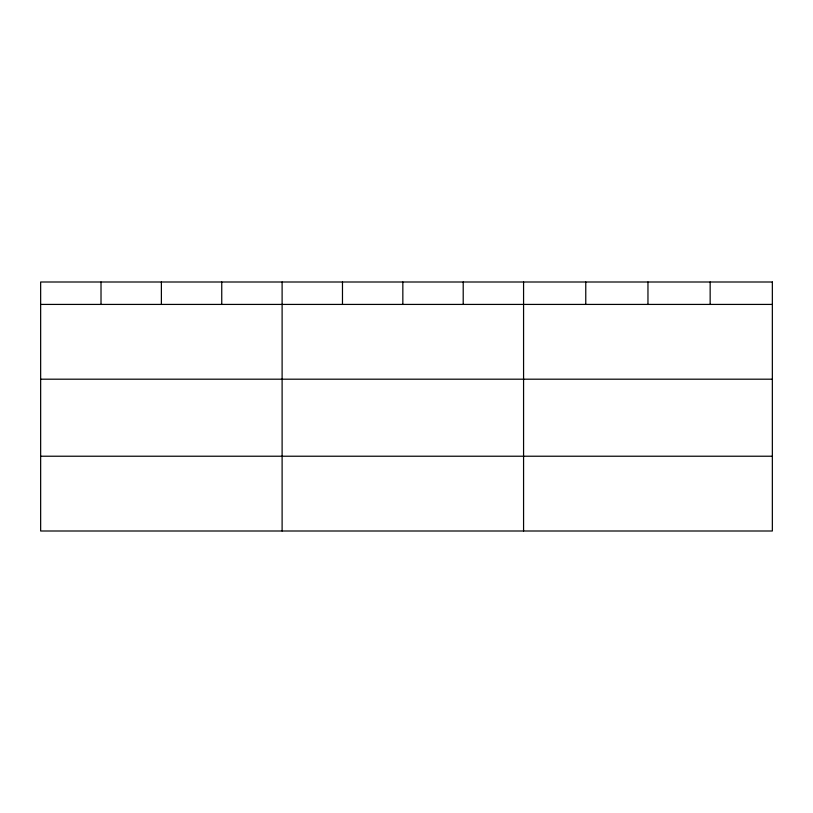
<?xml version="1.0" encoding="UTF-8"?>
<svg xmlns="http://www.w3.org/2000/svg" width="813" height="813" viewBox="0 0 813 813"><rect width="100%" height="100%" fill="white"/><g stroke="black" fill="none" stroke-linecap="round" stroke-linejoin="round"><path stroke-width="1.22" d="M40.65 304.418L772.35 304.418M40.65 379.193L772.35 379.193M40.65 456.225L772.35 456.225M710.156 281.999L710.156 304.418M647.961 281.999L647.961 304.418M585.767 281.999L585.767 304.418M523.572 281.999L523.572 531.001M463.207 281.999L463.207 304.418M402.841 281.999L402.841 304.418M342.476 281.999L342.476 304.418M282.111 281.999L282.111 531.001M221.746 281.999L221.746 304.418M161.381 281.999L161.381 304.418M101.015 281.999L101.015 304.418M772.35 281.999L40.65 281.999L40.65 531.001L772.35 531.001L772.35 281.999"/></g></svg>
